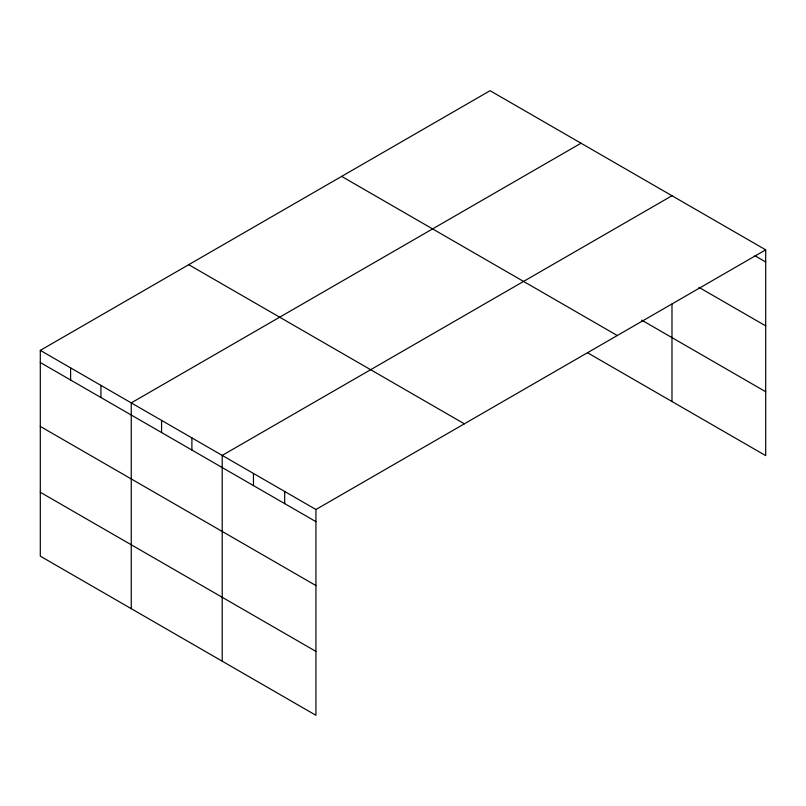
<?xml version="1.0" encoding="UTF-8"?>
<svg xmlns="http://www.w3.org/2000/svg" width="806" height="806" viewBox="0 0 806 806"><rect width="100%" height="100%" fill="white"/><g stroke="black" fill="none" stroke-linecap="round" stroke-linejoin="round"><path stroke-width="1.21" d="M765.7 249.84L490.068 90.705L40.3 350.378L40.3 556.16L315.932 715.295L315.932 509.513L765.7 249.84L765.7 455.622L587.524 352.756M581.025 143.216L131.257 402.889L131.257 608.671M671.982 195.737L222.214 455.4L222.214 661.192M754.93 255.764L765.7 261.98M698.913 287.329L765.7 325.886M641.667 320.113L765.7 391.726M341.643 176.393L617.275 335.528M188.725 264.68L464.357 423.815M40.3 350.378L315.932 509.513M40.3 362.519L315.932 521.653M40.3 426.424L315.932 585.559M40.3 492.265L315.932 651.399M671.982 304.074L671.982 401.519M284.689 491.479L284.689 503.619M253.457 473.444L253.457 485.585M191.899 437.9L191.899 450.05M161.573 420.4L161.573 432.54M100.941 385.389L100.941 397.529M70.616 367.879L70.616 380.029"/></g></svg>
